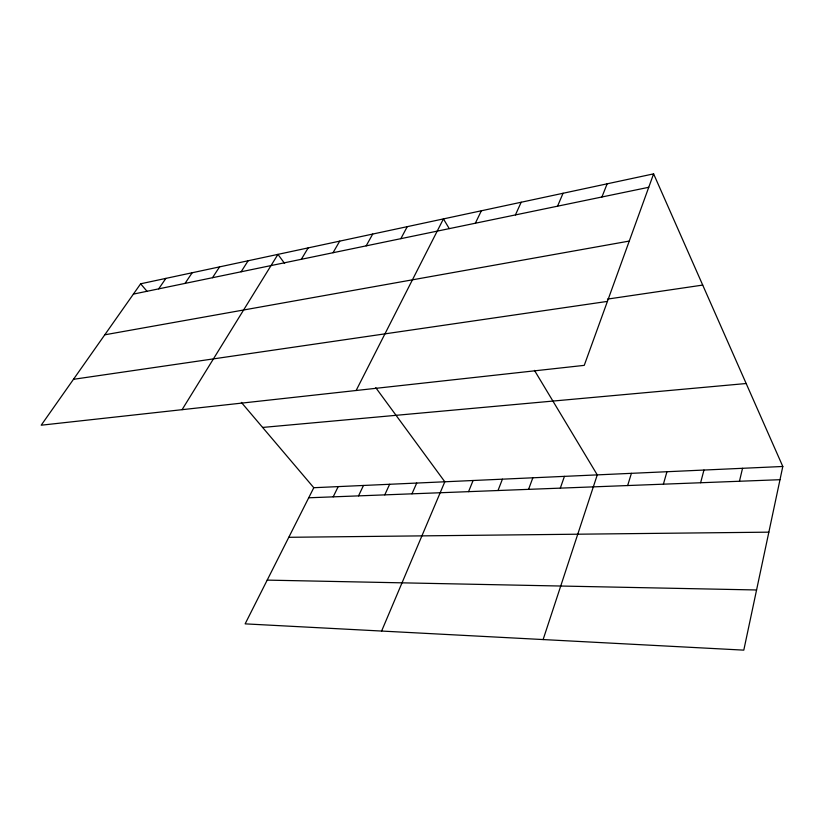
<?xml version="1.0" encoding="UTF-8"?>
<svg xmlns="http://www.w3.org/2000/svg" width="824" height="824" viewBox="0 0 824 824"><rect width="100%" height="100%" fill="white"/><g stroke="black" fill="none" stroke-linecap="round" stroke-linejoin="round"><path stroke-width="1.24" d="M782.8 466.477L743.794 650.136L245.14 623.861L313.789 487.715L782.8 466.477L653.607 173.864L140.647 283.796L41.2 425.205L584.247 365.362L653.607 173.864M739.458 481.257L742.537 468.3M700.627 482.74L703.954 470.051M663.392 484.172L666.946 471.719M627.651 485.542L631.411 473.337M543.119 639.568L597.266 474.882L534.457 370.367M560.32 488.127L564.43 476.365M528.575 489.343L532.84 477.796M498.015 490.517L502.413 479.177M601.932 196.988L607.144 183.814M468.568 491.65L473.089 480.505M381.605 631.05L444.816 481.783L375.754 387.661M557.549 206.185L563.06 193.259M411.969 493.823L416.717 483.06M515.412 214.92L521.19 202.24M384.777 494.863L389.618 484.285M358.533 495.873L363.466 485.47M475.345 223.222L481.36 210.779M333.195 496.841L338.201 486.613M356.123 390.504L443.425 218.906L449.255 228.608M400.845 238.661L407.252 226.652M366.165 245.851L372.716 234.057M333.03 252.721L339.725 241.123M301.347 259.292L308.166 247.89M182.073 409.683L277.946 254.369L284.599 263.433M241.123 271.776L248.137 260.755M212.479 277.709L219.565 266.883M185.029 283.404L192.177 272.744M158.682 288.863L165.892 278.378M133.395 294.106L648.745 187.285M104.772 334.812L629.258 241.072M607.484 299.102L702.707 285.083M73.48 379.308L607.412 301.399M262.609 427.44L746.173 383.521M308.712 497.789L779.988 479.702M288.791 537.299L768.854 532.16M267.203 580.117L756.576 589.974M140.647 283.796L147.146 291.449M241.36 402.411L313.789 487.715"/></g></svg>
